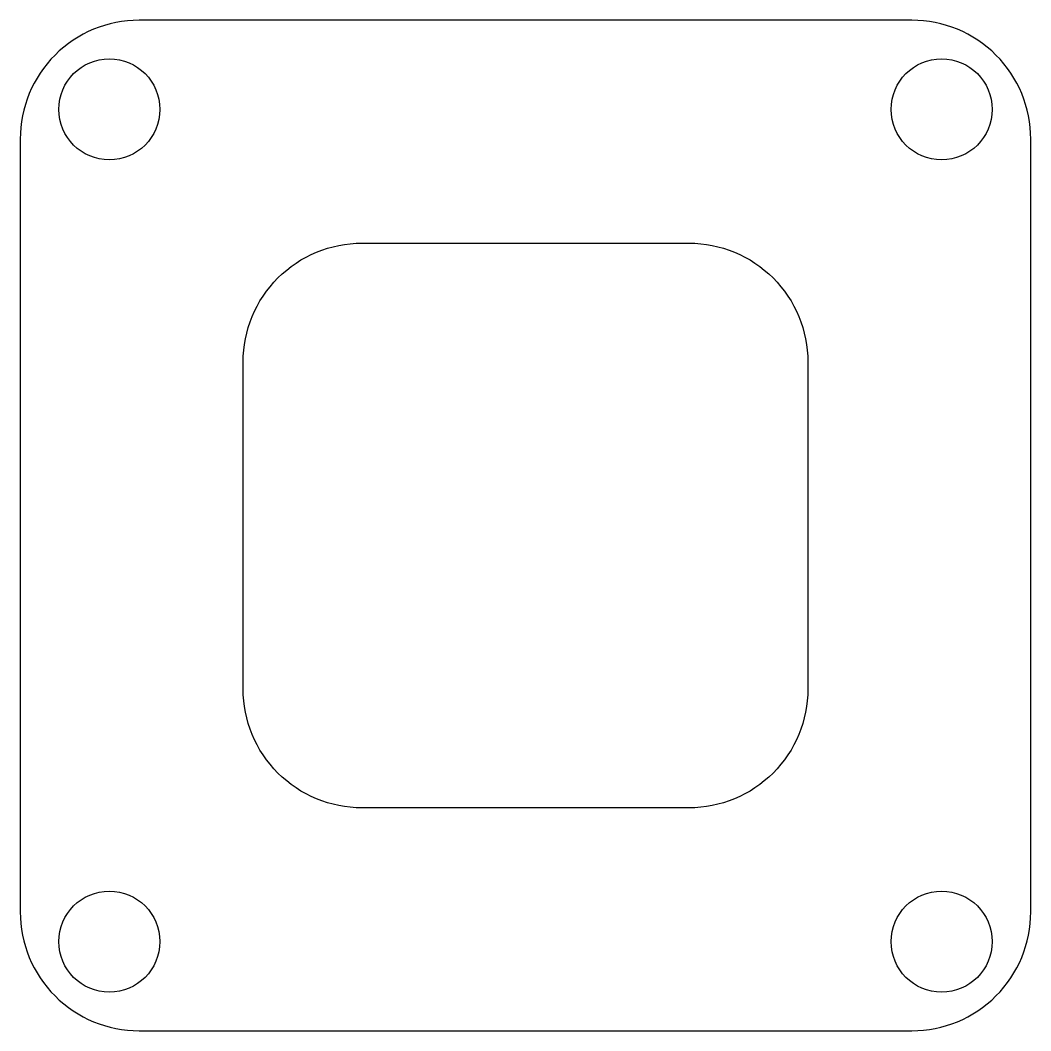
# Model space of a CAD drawing. Header units: millimetres. Extents: x -17 to 17, y -17 to 17.
import ezdxf

# ---------------------------------------------------------------- set-up
doc = ezdxf.new("R2010")
doc.units = ezdxf.units.MM
doc.layers.get('0').update_dxf_attribs({"linetype": 'CONTINUOUS'})

msp = doc.modelspace()

# ---------------------------------------------------------------- linework, layer by layer
for points in [[(17, 13, 0.414214), (13, 17), (-13, 17, 0.414214), (-17, 13), (-17, -13, 0.414214), (-13, -17), (13, -17, 0.414214), (17, -13)], [(-9.5, -5.5), (-9.5, 5.5, -0.414214), (-5.5, 9.5), (5.5, 9.5, -0.414214), (9.5, 5.5), (9.5, -5.5, -0.414214), (5.5, -9.5), (-5.5, -9.5, -0.414214)]]:
    msp.add_lwpolyline(points, format="xyb", close=True)
for centre in [(-14, 14), (14, 14), (-14, -14), (14, -14)]:
    msp.add_circle(centre, 1.7)

doc.saveas('drawing.dxf')
